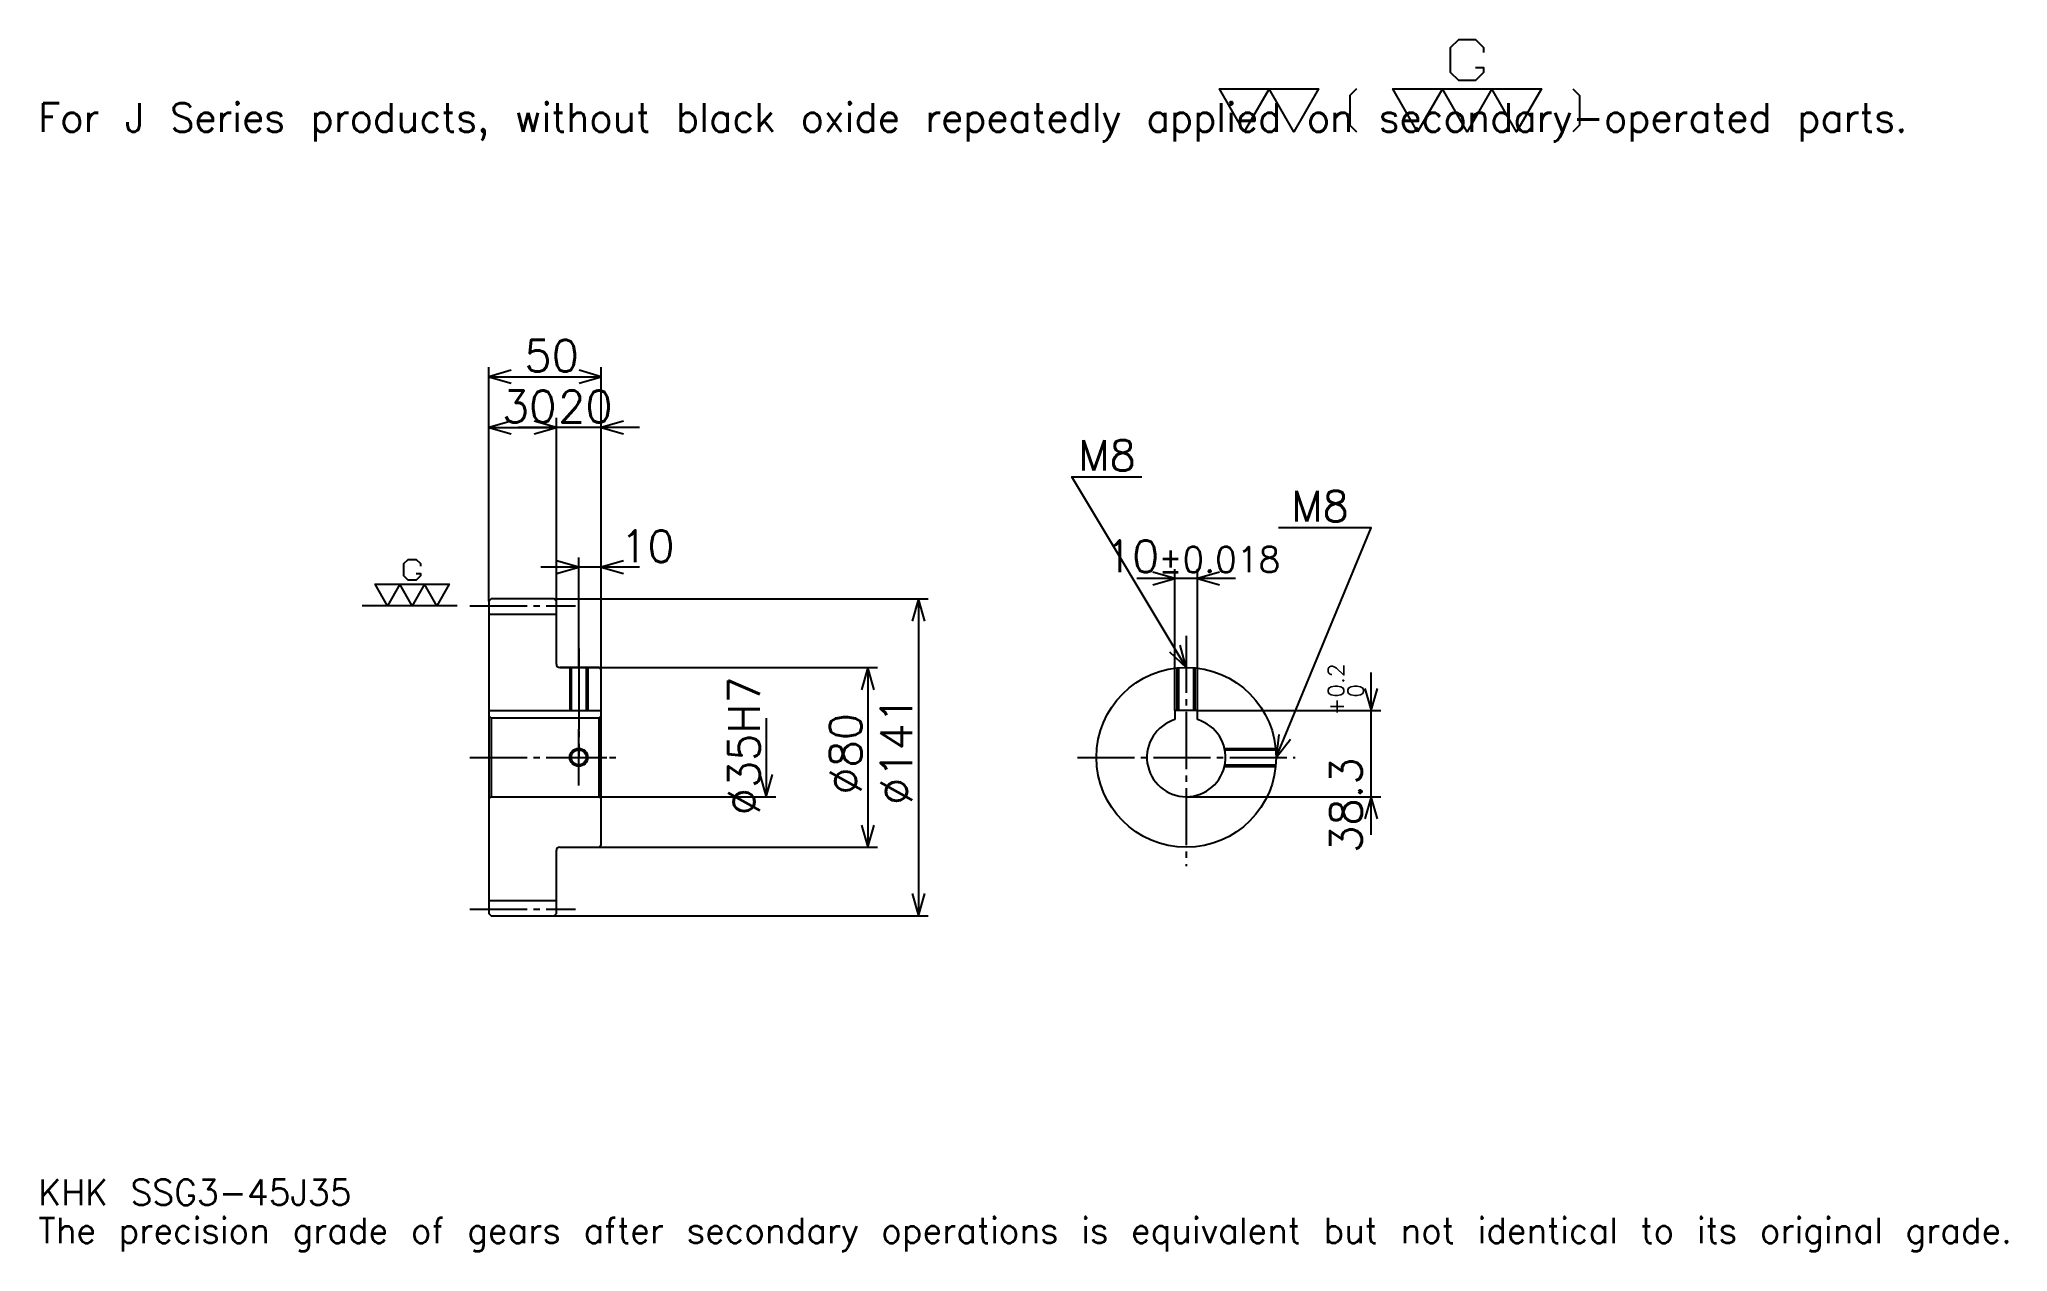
# Model space of a CAD drawing. Extents: x 29 to 905, y 10 to 550.
import ezdxf

# ---------------------------------------------------------------- set-up
doc = ezdxf.new("R2010")
doc.units = 0
doc.linetypes.add('DASHDOT', pattern=[33.913044, 25.434783, -2.826087, 2.826087, -2.826087])
doc.layers.get('0').update_dxf_attribs({"linetype": 'CONTINUOUS'})
doc.layers.add('DASHDOT', color=6, linetype='DASHDOT')
doc.styles.add('KANJI', font='TXT', dxfattribs={"bigfont": 'BIGFONT'})

msp = doc.modelspace()

# ---------------------------------------------------------------- linework, layer by layer
at = {"color": 5}
for p, q in [((228.913055, 300.826111), (228.913055, 403.978271)), ((278.913055, 300.826111), (278.913055, 403.978271)), ((228.913055, 399.739136), (278.913055, 399.739136)), ((228.913055, 377.130432), (258.913055, 377.130432)), ((295.869568, 377.130432), (241.956528, 377.130432)), ((258.913055, 300.826111), (258.913055, 381.369568)), ((268.913055, 300.826111), (268.913055, 319.195648)), ((295.869568, 314.956543), (251.956528, 314.956543)), ((561.304321, 309.891296), (517.391357, 309.891296)), ((534.347839, 251.126099), (534.347839, 314.130432)), ((544.347839, 251.126099), (544.347839, 314.130432)), ((228.913055, 299.826111), (228.913055, 300.826111)), ((257.913055, 300.826111), (278.913055, 300.826111)), ((258.913055, 299.826111), (258.913055, 300.826111)), ((268.913055, 270.326111), (268.913055, 300.826111)), ((268.913055, 270.326111), (268.913055, 300.826111)), ((278.913055, 300.826111), (424.456543, 300.826111)), ((278.913055, 269.326111), (278.913055, 300.826111)), ((420.217407, 300.826111), (420.217407, 159.826096)), ((260.413055, 270.326111), (278.913055, 270.326111)), ((278.913055, 270.326111), (401.847839, 270.326111)), ((397.608704, 270.326111), (397.608704, 190.326096)), ((621.739136, 195.869568), (621.739136, 268.082611)), ((352.391327, 247.826096), (352.391327, 212.826096)), ((544.347839, 251.126099), (625.978271, 251.126099)), ((278.913055, 212.826096), (356.630432, 212.826096)), ((539.347839, 212.826096), (625.978271, 212.826096)), ((260.413055, 190.326096), (278.913055, 190.326096)), ((278.913055, 190.326096), (401.847839, 190.326096)), ((257.913055, 159.826096), (278.913055, 159.826096)), ((278.913055, 159.826096), (424.456543, 159.826096))]:
    msp.add_line(p, q, dxfattribs=at)
at = {"color": 7}
msp.add_line((214.782623, 297.826111), (172.391312, 297.826111), dxfattribs=at)
at = {"color": 4}
for p, q in [((228.913055, 294.076111), (258.913055, 294.076111)), ((228.913055, 251.126099), (278.913055, 251.126099)), ((229.913055, 247.826096), (229.913055, 212.826096)), ((277.913055, 247.826096), (278.913055, 248.826096)), ((277.913055, 212.826096), (278.913055, 211.826096)), ((228.913055, 166.576096), (258.913055, 166.576096))]:
    msp.add_line(p, q, dxfattribs=at)
at = {"color": 7}
for points in [[(668.086975, 537.352173), (671.760864, 537.352173), (671.760864, 535.147827), (668.086975, 531.473938), (660.739136, 531.473938), (657.065247, 535.147827), (657.065247, 546.169556), (660.739136, 549.843506), (668.086975, 549.843506), (671.760864, 546.169556), (671.760864, 543.96521)], [(565.217407, 508.695648), (554.195679, 527.799988), (598.282593, 527.799988), (587.260864, 508.695648), (576.239136, 527.799988), (565.217407, 508.695648)], [(615.182617, 527.799988), (612.243469, 524.86084), (612.243469, 511.634766), (615.182617, 508.695648)], [(642.369568, 508.695648), (631.347839, 527.799988), (697.478271, 527.799988), (686.456543, 508.695648), (675.434814, 527.799988), (664.413086, 508.695648), (653.391296, 527.799988), (642.369568, 508.695648)], [(711.439148, 527.799988), (714.378296, 524.86084), (714.378296, 511.634766), (711.439148, 508.695648)], [(196.554352, 312.154358), (198.391312, 312.154358), (198.391312, 311.052185), (196.554352, 309.21521), (192.880447, 309.21521), (191.043488, 311.052185), (191.043488, 316.563049), (192.880447, 318.400024), (196.554352, 318.400024), (198.391312, 316.563049), (198.391312, 315.460876)], [(183.695663, 297.826111), (178.184799, 307.378265), (211.250015, 307.378265), (205.739136, 297.826111), (200.228271, 307.378265), (194.717407, 297.826111), (189.206528, 307.378265), (183.695663, 297.826111)]]:
    msp.add_lwpolyline(points, dxfattribs=at)
at = {"color": 5}
for points in [[(238.804352, 402.565216), (228.913055, 399.739136), (238.804352, 396.913055)], [(269.021759, 396.913055), (278.913055, 399.739136), (269.021759, 402.565216)], [(238.804352, 379.956543), (228.913055, 377.130432), (238.804352, 374.304382)], [(249.021759, 374.304382), (258.913055, 377.130432), (249.021759, 379.956543)], [(249.021759, 374.304382), (258.913055, 377.130432), (249.021759, 379.956543)], [(288.804352, 379.956543), (278.913055, 377.130432), (288.804352, 374.304382)], [(539.347839, 270.326111), (488.478271, 355.108704), (519.565186, 355.108704)], [(579.347839, 230.326096), (621.739136, 332.5), (580.478271, 332.5)], [(259.021759, 312.130432), (268.913055, 314.956543), (259.021759, 317.782623)], [(288.804352, 317.782623), (278.913055, 314.956543), (288.804352, 312.130432)], [(524.456543, 307.065216), (534.347839, 309.891296), (524.456543, 312.717407)], [(554.239136, 312.717407), (544.347839, 309.891296), (554.239136, 307.065216)], [(423.043488, 290.934784), (420.217407, 300.826111), (417.391327, 290.934784)], [(531.835449, 277.353821), (539.347839, 270.326111), (536.682129, 280.261841)], [(400.434784, 260.434784), (397.608704, 270.326111), (394.782623, 260.434784)], [(618.913086, 261.017395), (621.739136, 251.126099), (624.565186, 261.017395)], [(580.528076, 240.545288), (579.347839, 230.326096), (585.748718, 238.379257)], [(349.565247, 222.717407), (352.391327, 212.826096), (355.217407, 222.717407)], [(624.565186, 202.934784), (621.739136, 212.826096), (618.913086, 202.934784)], [(394.782623, 200.217407), (397.608704, 190.326096), (400.434784, 200.217407)], [(417.391327, 169.717407), (420.217407, 159.826096), (423.043488, 169.717407)]]:
    msp.add_lwpolyline(points, dxfattribs=at)
at = {"color": 4}
for points in [[(258.913055, 271.826111), (258.913055, 299.826111), (257.913055, 300.826111), (229.913055, 300.826111), (228.913055, 299.826111), (228.913055, 211.826096)], [(260.413055, 190.326096), (277.913055, 190.326096), (278.913055, 191.326096), (278.913055, 269.326111), (277.913055, 270.326111), (260.413055, 270.326111)], [(264.913055, 270.326111), (264.913055, 251.126099)], [(265.588043, 270.326111), (265.588043, 251.126099)], [(272.238068, 270.326111), (272.238068, 251.126099)], [(272.913055, 270.326111), (272.913055, 251.126099)], [(535.347839, 251.126099), (535.347839, 270.12558)], [(536.022827, 251.126099), (536.022827, 270.187653)], [(542.672852, 251.126099), (542.672852, 270.187653)], [(543.347839, 251.126099), (543.347839, 270.12558)], [(228.913055, 211.826096), (229.913055, 212.826096), (277.913055, 212.826096), (277.913055, 247.826096), (229.913055, 247.826096), (228.913055, 248.826096)], [(544.347839, 247.096603), (544.347839, 251.126099), (534.347839, 251.126099), (534.347839, 247.096603)], [(556.384521, 234.326096), (579.147339, 234.326096)], [(556.529053, 233.651093), (579.209412, 233.651093)], [(556.384521, 226.326096), (579.147339, 226.326096)], [(556.529053, 227.001099), (579.209412, 227.001099)], [(228.913055, 211.826096), (228.913055, 160.826096), (229.913055, 159.826096), (257.913055, 159.826096), (258.913055, 160.826096), (258.913055, 188.826096)]]:
    msp.add_lwpolyline(points, dxfattribs=at)
for centre, radius in [((539.347839, 230.326096), 40), ((268.913055, 230.326096), 3.325)]:
    msp.add_circle(centre, radius, dxfattribs=at)
at = {"color": 7}
msp.add_circle((268.913055, 230.326096), 4, dxfattribs=at)
at = {"color": 4}
for centre, radius, start, end in [((260.413055, 271.826111), 1.5, 180, 270), ((539.347839, 230.326096), 17.5, 106.601549926, 73.398450074), ((260.413055, 188.826096), 1.5, 90, 180)]:
    msp.add_arc(centre, radius, start, end, dxfattribs=at)
at = {"layer": 'DASHDOT', "color": 7}
for p, q in [((220.434799, 297.826111), (267.391327, 297.826111)), ((539.347839, 284.456543), (539.347839, 181.847839)), ((268.913055, 270.326111), (268.913055, 230.326096)), ((220.434799, 230.326096), (287.391327, 230.326096)), ((490.869568, 230.326096), (587.826111, 230.326096)), ((220.434799, 162.826096), (267.391327, 162.826096))]:
    msp.add_line(p, q, dxfattribs=at)
for points in [[(268.913055, 278.804352), (268.913055, 242.647827)], [(268.913055, 217.847839), (268.913055, 242.804352)], [(256.434784, 230.326096), (281.391327, 230.326096)]]:
    msp.add_lwpolyline(points, dxfattribs=at)

# ---------------------------------------------------------------- texts
at = {"color": 7, "style": 'KANJI'}
for s, height, p in [('For J Series products, without black oxide repeatedly applied on secondary-operated parts.', 12.717391, (28.26087, 508.695648)), ('50', 14.130435, (244.728271, 402)), ('30', 14.130435, (234.728271, 379.391296)), ('20', 14.130435, (259.728271, 379.391296)), ('M8', 13.565218, (491.304352, 357.934784)), ('M8', 13.565218, (586.130432, 335.326111)), ('10', 14.130435, (287.391327, 317.217407)), ('10', 14.130435, (503.114594, 312.717407)), ('%%p0.018', 11.304348, (526.993286, 312.717407)), ('KHK SSG3-45J35', 11.304348, (28.26087, 31.086956)), ('The precision grade of gears after secondary operations is equivalent but not identical to its original grade.', 11.304348, (28.26087, 14.130435))]:
    msp.add_text(s, height=height, dxfattribs=at).set_placement(p)
for s, height, p in [('%%c35H7', 14.130435, (349.565247, 204.538055)), ('0.2', 7.065217, (609.586975, 256.930328)), ('+', 7.065217, (609.586975, 249.017273)), ('0', 7.065217, (618.347839, 256.930328)), ('%%c80', 14.130435, (394.782623, 213.722839)), ('%%c141', 14.130435, (417.391327, 209.130432)), ('38.3', 14.130435, (617.5, 187.855164))]:
    msp.add_text(s, height=height, rotation=90, dxfattribs=at).set_placement(p)

doc.saveas('drawing.dxf')
